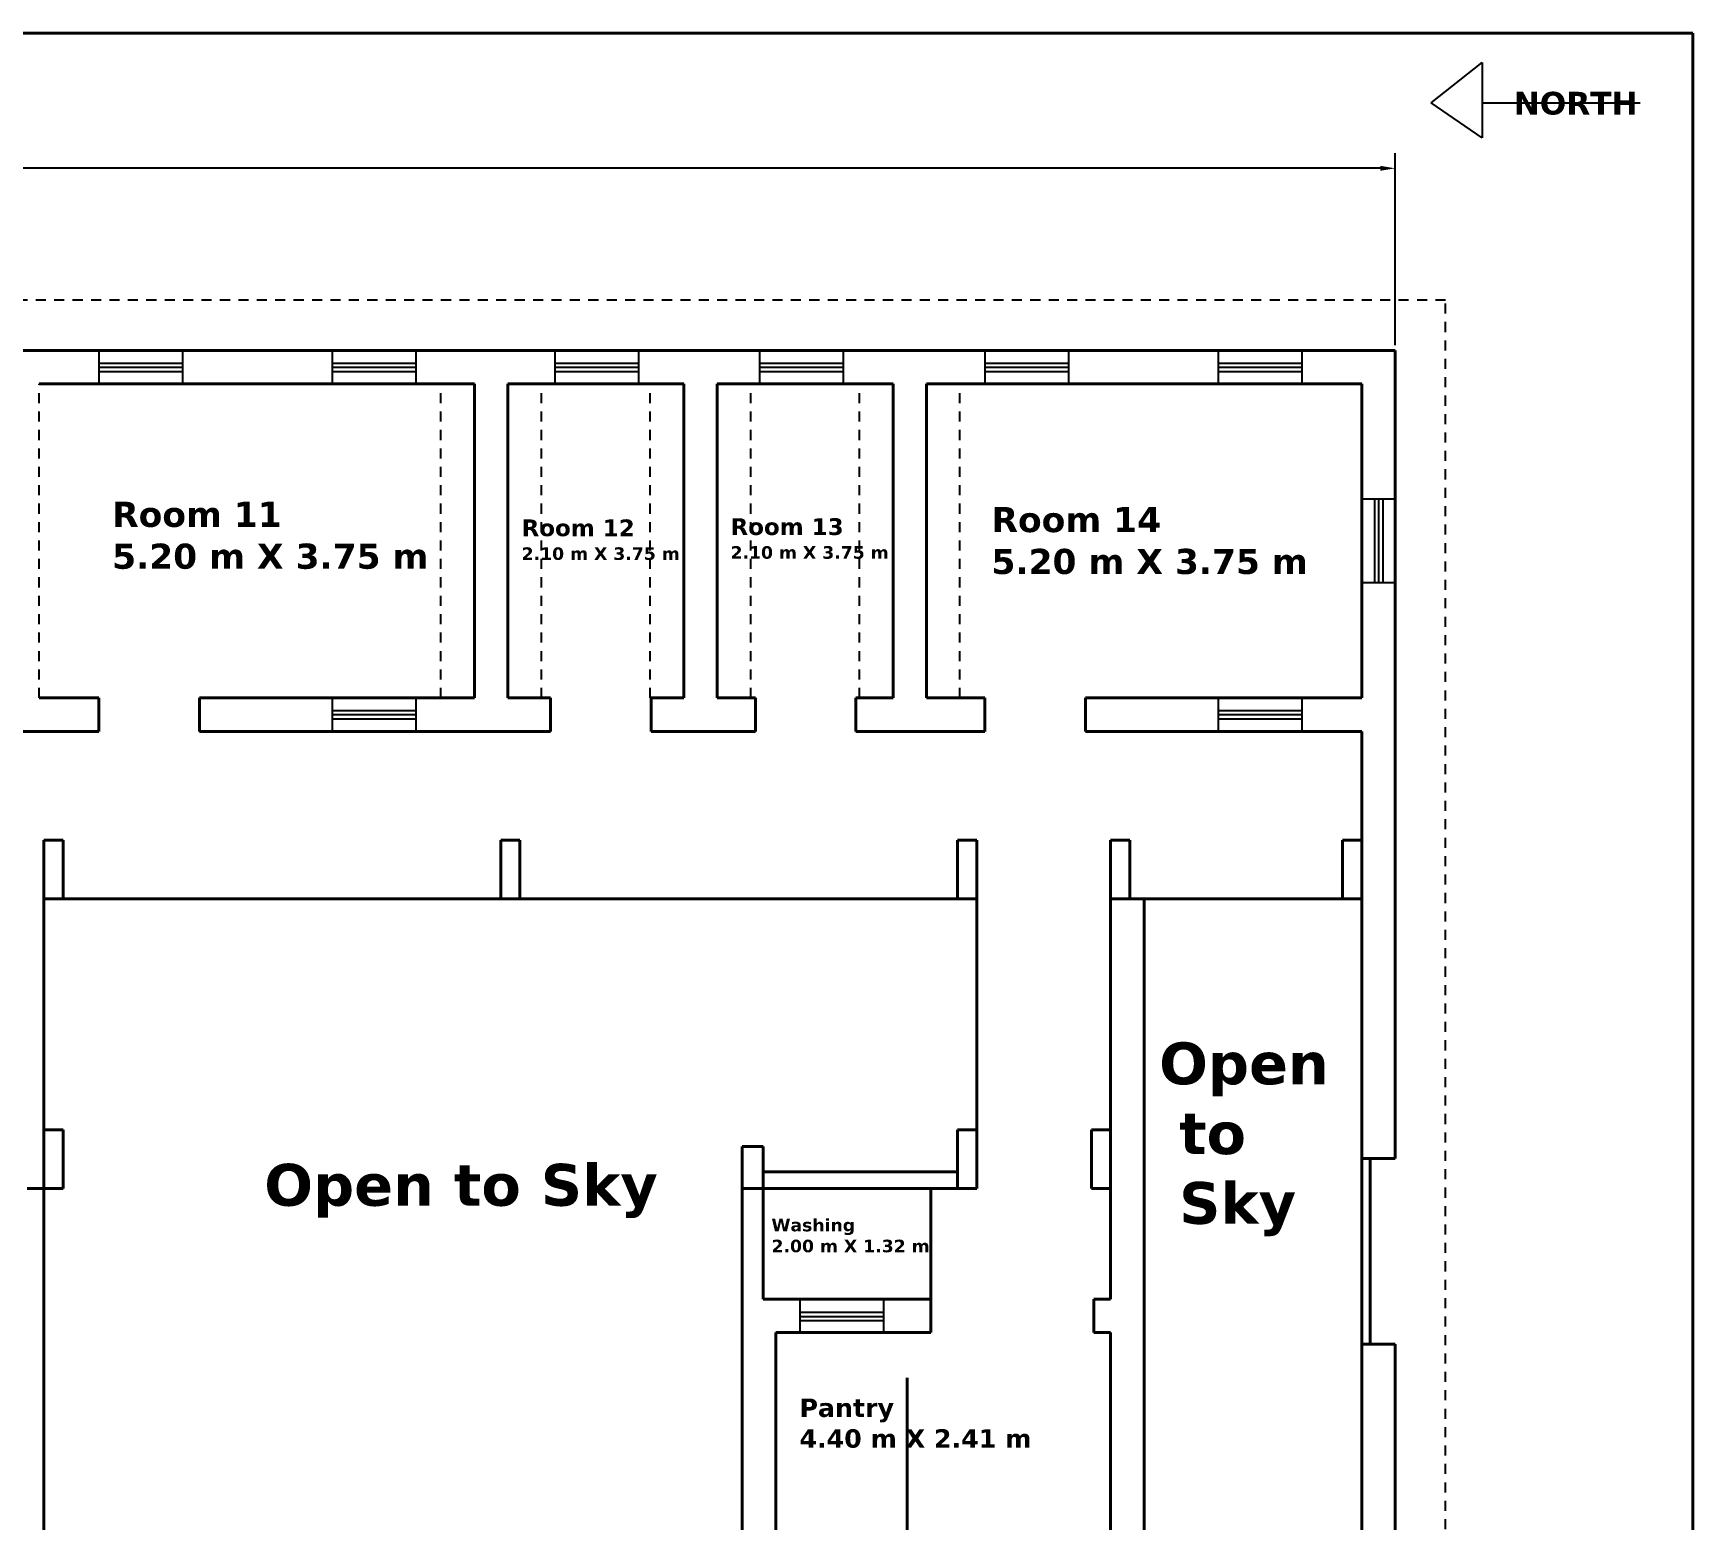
# Model space of a CAD drawing. Header units: inches. Extents: x 23 to 232, y -46 to 52.
# Drawn here: x 118.37 to 138.19, y -23.23 to -5.47 of the extents above; entities that cross this region are included whole.
import ezdxf

# ---------------------------------------------------------------- set-up
doc = ezdxf.new("R2010")
doc.units = ezdxf.units.IN
doc.header["$MEASUREMENT"] = 0
doc.linetypes.add('ACAD_ISO02W100', pattern=[15, 12, -3])
doc.dimstyles.get("Standard").update_dxf_attribs({"dimtxt": 0.18, "dimasz": 0.18, "dimexe": 0.18, "dimexo": 0.0625, "dimgap": 0.09, "dimtad": 0, "dimtih": 1, "dimtoh": 1, "dimdec": 4, "dimzin": 0, "dimdsep": 46, "dimtxsty": 'Standard', "dimcen": 0.09, "dimadec": 0, "dimazin": 0, "dimtfac": 1, "dimtdec": 4, "dimtofl": 0, "dimtmove": 0, "dimatfit": 3, "dimfxl": 1, "dimtolj": 1, "dimtzin": 0, "dimarcsym": 0})

# ---------------------------------------------------------------- blocks, each defined once
blk = doc.blocks.new('*D18')
at = {"color": 0, "lineweight": -2}
for p, q in [((76.949, -9.201), (76.949, -6.908)), ((134.639, -9.201), (134.639, -6.908)), ((77.129, -7.088), (104.704, -7.088)), ((134.459, -7.088), (106.884, -7.088))]:
    blk.add_line(p, q, dxfattribs=at)
at = {"color": 0}
for points in [[(77.129, -7.058), (77.129, -7.118), (76.949, -7.088)], [(134.459, -7.058), (134.459, -7.118), (134.639, -7.088)]]:
    blk.add_solid(points, dxfattribs=at)
at = {"layer": 'Defpoints', "color": 0}
for p in [(134.639, -7.088), (76.949, -9.264), (134.639, -9.264)]:
    blk.add_point(p, dxfattribs=at)
at = {"color": 0, "insert": (105.794, -7.088), "char_height": 0.5, "attachment_point": 5}
blk.add_mtext('\\A1;57.69', dxfattribs=at)

msp = doc.modelspace()

# ---------------------------------------------------------------- linework, layer by layer
for p, q in [((135.06688, -6.30674), (135.67763, -5.824)), ((135.67763, -5.824), (135.67763, -6.72572)), ((135.67763, -6.72572), (135.06688, -6.30674)), ((135.67763, -6.30674), (137.56458, -6.30674)), ((126.83885, -23.35363), (126.83885, -21.46173))]:
    msp.add_line(p, q)
at = {"linetype": 'ACAD_ISO02W100', "ltscale": 0.01}
for p, q in [((135.23885, -8.66363), (76.34885, -8.66363)), ((135.23885, -33.90363), (135.23885, -8.66363)), ((118.43885, -13.41363), (118.43885, -9.66363)), ((123.23885, -13.41363), (123.23885, -9.66363)), ((124.43885, -13.41363), (124.43885, -9.66363)), ((125.73885, -13.41363), (125.73885, -9.66363)), ((126.93885, -13.41363), (126.93885, -9.66363)), ((128.23885, -13.41363), (128.23885, -9.66363)), ((129.43885, -13.41363), (129.43885, -9.66363))]:
    msp.add_line(p, q, dxfattribs=at)
at = {"lineweight": 40}
for p, q in [((102.53885, -9.26363), (134.63885, -9.26363)), ((134.63885, -18.91363), (134.63885, -9.26363)), ((118.43885, -9.66363), (123.63885, -9.66363)), ((123.63885, -13.41363), (123.63885, -9.66363)), ((124.03885, -13.41363), (124.03885, -9.66363)), ((124.03885, -9.66363), (126.13885, -9.66363)), ((126.13885, -13.41363), (126.13885, -9.66363)), ((126.53885, -13.41363), (126.53885, -9.66363)), ((126.53885, -9.66363), (128.63885, -9.66363)), ((128.63885, -13.41363), (128.63885, -9.66363)), ((129.03885, -13.41363), (129.03885, -9.66363)), ((129.03885, -9.66363), (134.23885, -9.66363)), ((134.23885, -13.41363), (134.23885, -9.66363)), ((118.43885, -13.41363), (119.15273, -13.41363)), ((119.15273, -13.41363), (119.15273, -13.81363)), ((120.35273, -13.41363), (123.63885, -13.41363)), ((120.35273, -13.41363), (120.35273, -13.81363)), ((124.03885, -13.41363), (124.54861, -13.41363)), ((124.54861, -13.41363), (124.54861, -13.81363)), ((125.74861, -13.41363), (126.13885, -13.41363)), ((125.74861, -13.41363), (125.74861, -13.81363)), ((126.53885, -13.41363), (126.99536, -13.41363)), ((126.99536, -13.41363), (126.99536, -13.81363)), ((128.19536, -13.41363), (128.63885, -13.41363)), ((128.19536, -13.41363), (128.19536, -13.81363)), ((129.03885, -13.41363), (129.7369, -13.41363)), ((129.7369, -13.41363), (129.7369, -13.81363)), ((130.9369, -13.41363), (134.23885, -13.41363)), ((130.9369, -13.41363), (130.9369, -13.81363)), ((117.63005, -13.81363), (119.15273, -13.81363)), ((120.35273, -13.81363), (124.54861, -13.81363)), ((125.74861, -13.81363), (126.99536, -13.81363)), ((128.19536, -13.81363), (129.7369, -13.81363)), ((130.9369, -13.81363), (134.23885, -13.81363)), ((134.23885, -23.35363), (134.23885, -13.81363)), ((118.49636, -15.81363), (129.63885, -15.81363)), ((118.49636, -23.35363), (118.49636, -15.81363)), ((129.63885, -19.27363), (129.63885, -15.81363)), ((131.23885, -15.81363), (134.23885, -15.81363)), ((131.23885, -18.57363), (131.23885, -15.81363)), ((131.63885, -23.35363), (131.63885, -15.81363)), ((127.08885, -20.59363), (127.08885, -18.91363)), ((134.23885, -18.91363), (134.63885, -18.91363)), ((134.33885, -21.13363), (134.33885, -18.91363)), ((127.08885, -19.07363), (129.40885, -19.07363)), ((118.29636, -19.27363), (118.49636, -19.27363)), ((126.83885, -23.35363), (126.83885, -19.27363)), ((127.08885, -19.27363), (129.63885, -19.27363)), ((129.08885, -20.99363), (129.08885, -19.27363)), ((131.23885, -20.59363), (131.23885, -19.27363)), ((127.08885, -20.59363), (129.08885, -20.59363)), ((131.03885, -20.99363), (131.03885, -20.59363)), ((131.03885, -20.59363), (131.23885, -20.59363)), ((127.23885, -20.99363), (129.08885, -20.99363)), ((127.23885, -21.13363), (127.23885, -20.99363)), ((131.03885, -20.99363), (131.23885, -20.99363)), ((131.23885, -23.35363), (131.23885, -20.99363)), ((131.23885, -23.35363), (131.23885, -20.99363)), ((127.23885, -23.35363), (127.23885, -21.13363)), ((134.23885, -21.13363), (134.63885, -21.13363)), ((134.63885, -33.30363), (134.63885, -21.13363)), ((128.80885, -21.53363), (128.80885, -23.85363))]:
    msp.add_line(p, q, dxfattribs=at)
at = {"color": 6}
for p, q in [((119.15273, -9.26363), (119.15273, -9.66363)), ((120.15273, -9.26363), (120.15273, -9.66363)), ((121.93738, -9.26363), (121.93738, -9.66363)), ((122.93738, -9.26363), (122.93738, -9.66363)), ((124.59719, -9.26363), (124.59719, -9.66363)), ((125.59719, -9.26363), (125.59719, -9.66363)), ((127.04394, -9.26363), (127.04394, -9.66363)), ((128.04394, -9.26363), (128.04394, -9.66363)), ((129.7369, -9.26363), (129.7369, -9.66363)), ((130.7369, -9.26363), (130.7369, -9.66363)), ((132.52155, -9.26363), (132.52155, -9.66363)), ((133.52155, -9.26363), (133.52155, -9.66363)), ((119.15273, -9.41363), (120.15273, -9.41363)), ((119.15273, -9.46363), (120.15273, -9.46363)), ((119.15273, -9.51363), (120.15273, -9.51363)), ((121.93738, -9.41363), (122.93738, -9.41363)), ((121.93738, -9.46363), (122.93738, -9.46363)), ((121.93738, -9.51363), (122.93738, -9.51363)), ((124.59719, -9.41363), (125.59719, -9.41363)), ((124.59719, -9.46363), (125.59719, -9.46363)), ((124.59719, -9.51363), (125.59719, -9.51363)), ((127.04394, -9.41363), (128.04394, -9.41363)), ((127.04394, -9.46363), (128.04394, -9.46363)), ((127.04394, -9.51363), (128.04394, -9.51363)), ((129.7369, -9.41363), (130.7369, -9.41363)), ((129.7369, -9.46363), (130.7369, -9.46363)), ((129.7369, -9.51363), (130.7369, -9.51363)), ((132.52155, -9.41363), (133.52155, -9.41363)), ((132.52155, -9.46363), (133.52155, -9.46363)), ((132.52155, -9.51363), (133.52155, -9.51363)), ((134.63885, -11.03863), (134.23885, -11.03863)), ((134.38885, -11.03863), (134.38885, -12.03863)), ((134.43885, -11.03863), (134.43885, -12.03863)), ((134.48885, -11.03863), (134.48885, -12.03863)), ((134.63885, -12.03863), (134.23885, -12.03863)), ((121.93738, -13.41363), (121.93738, -13.81363)), ((122.93738, -13.41363), (122.93738, -13.81363)), ((132.52155, -13.41363), (132.52155, -13.81363)), ((133.52155, -13.41363), (133.52155, -13.81363)), ((121.93738, -13.56363), (122.93738, -13.56363)), ((121.93738, -13.61363), (122.93738, -13.61363)), ((121.93738, -13.66363), (122.93738, -13.66363)), ((132.52155, -13.56363), (133.52155, -13.56363)), ((132.52155, -13.61363), (133.52155, -13.61363)), ((132.52155, -13.66363), (133.52155, -13.66363)), ((127.52467, -20.59363), (127.52467, -20.99363)), ((128.52467, -20.59363), (128.52467, -20.99363)), ((127.52467, -20.75088), (128.52467, -20.75088)), ((127.52467, -20.80088), (128.52467, -20.80088)), ((127.52467, -20.80088), (128.52467, -20.80088)), ((127.52467, -20.85088), (128.52467, -20.85088))]:
    msp.add_line(p, q, dxfattribs=at)
at = {"color": 1, "lineweight": 40}
for p, q in [((118.49636, -15.81363), (118.49636, -15.11363)), ((118.49636, -15.11363), (118.72636, -15.11363)), ((118.72636, -15.11363), (118.72636, -15.81363)), ((123.95261, -15.81363), (123.95261, -15.11363)), ((123.95261, -15.11363), (124.18261, -15.11363)), ((124.18261, -15.11363), (124.18261, -15.81363)), ((129.40885, -15.81363), (129.40885, -15.11363)), ((129.40885, -15.11363), (129.63885, -15.11363)), ((129.63885, -15.11363), (129.63885, -15.81363)), ((131.23885, -15.81363), (131.23885, -15.11363)), ((131.23885, -15.11363), (131.46885, -15.11363)), ((131.46885, -15.11363), (131.46885, -15.81363)), ((134.00885, -15.81363), (134.00885, -15.11363)), ((134.00885, -15.11363), (134.23885, -15.11363)), ((134.23885, -15.11363), (134.23885, -15.81363)), ((118.72636, -15.81363), (118.49636, -15.81363)), ((124.18261, -15.81363), (123.95261, -15.81363)), ((129.63885, -15.81363), (129.40885, -15.81363)), ((131.46885, -15.81363), (131.23885, -15.81363)), ((134.23885, -15.81363), (134.00885, -15.81363)), ((118.49636, -19.27363), (118.49636, -18.57363)), ((118.49636, -18.57363), (118.72636, -18.57363)), ((118.72636, -18.57363), (118.72636, -19.27363)), ((129.40885, -19.27363), (129.40885, -18.57363)), ((129.40885, -18.57363), (129.63885, -18.57363)), ((129.63885, -18.57363), (129.63885, -19.27363)), ((131.23885, -18.57363), (131.00885, -18.57363)), ((131.00885, -18.57363), (131.00885, -19.27363)), ((131.23885, -19.27363), (131.23885, -18.57363)), ((126.83885, -19.27363), (126.83885, -18.77363)), ((126.83885, -18.77363), (127.08885, -18.77363)), ((127.08885, -18.77363), (127.08885, -19.27363)), ((118.72636, -19.27363), (118.49636, -19.27363)), ((127.08885, -19.27363), (126.83885, -19.27363)), ((129.63885, -19.27363), (129.40885, -19.27363)), ((131.00885, -19.27363), (131.23885, -19.27363))]:
    msp.add_line(p, q, dxfattribs=at)
at = {"lineweight": 40}
msp.add_lwpolyline([(138.19324, -5.47423), (69.87022, -5.47423), (69.87022, -45.82544), (138.19324, -45.82544)], close=True, dxfattribs=at)

# ---------------------------------------------------------------- texts
at = {"attachment_point": 1}
for s, insert, char_height, width in [('{\\fVerdana|b1|i0|c0|p34;NORTH}', (136.05333, -6.17439), 0.2715054, 1.6189943), ('{\\fVerdana|b1|i0|c0|p34;Room 11\\P5.20 m X 3.75 m}', (119.31058, -11.07078), 0.3, 4.211625), ('{\\fVerdana|b1|i0|c0|p34;Room 12\\P\\H0.75x;2.10 m X 3.75 m}', (124.20185, -11.28231), 0.2, 4.211625), ('{\\fVerdana|b1|i0|c0|p34;Room 13\\P\\H0.75x;2.10 m X 3.75 m}', (126.6975, -11.26797), 0.2, 4.211625), ('{\\fVerdana|b1|i0|c0|p34;Room 14\\P5.20 m X 3.75 m}', (129.81513, -11.13334), 0.3, 4.211625), ('{\\fVerdana|b1|i0|c0|p34;Open\\P to\\P Sky}', (131.81791, -17.52876), 0.5, 7.2219001), ('{\\fVerdana|b1|i0|c0|p34;Open to Sky}', (121.12749, -18.97946), 0.5, 7.2219001), ('{\\fVerdana|b1|i0|c0|p34;Washing\\P2.00 m X 1.32 m}', (127.1871, -19.63539), 0.15, 4.211625), ('{\\fVerdana|b1|i0|c0|p34;Pantry\\P4.40 m X 2.41 m}', (127.52118, -21.78257), 0.22, 4.211625)]:
    msp.add_mtext(s, dxfattribs=dict(at, insert=insert, char_height=char_height, width=width))

# ---------------------------------------------------------------- dimensions: what is measured, and where the dimension line sits
dim = msp.add_linear_dim(base=(134.63885, -7.08794), p1=(76.94885, -9.26363), p2=(134.63885, -9.26363), dimstyle='Standard', override={"dimtxt": 0.5, "dimdec": 2})
dim.commit()
dim.dimension.update_dxf_attribs({"geometry": '*D18', "text_midpoint": (105.79385, -7.08794)})

doc.saveas('drawing.dxf')
